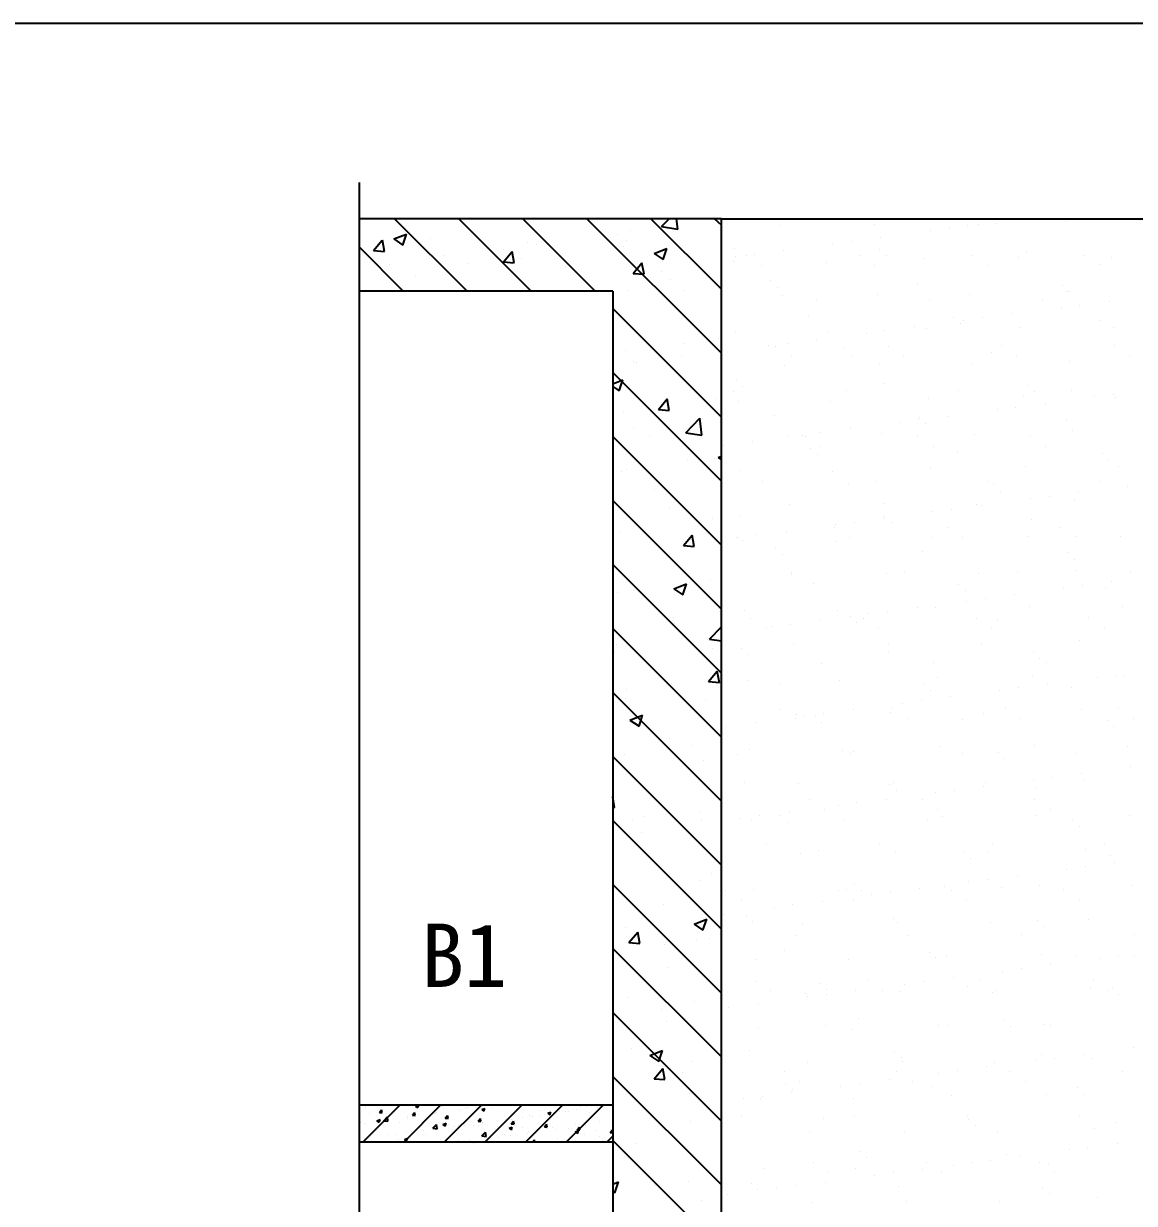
# Model space of a CAD drawing. Header units: metres. Extents: x 0 to 297, y 0 to 210.
# Drawn here: x 117.1 to 178.5, y 144.8 to 210 of the extents above; entities that cross this region are included whole.
import ezdxf

# ---------------------------------------------------------------- set-up
doc = ezdxf.new("R2010")
doc.units = ezdxf.units.M
doc.layers.add(' ', color=7, linetype='Continuous')

msp = doc.modelspace()

# ---------------------------------------------------------------- linework, layer by layer
at = {"layer": ' '}
for p, q in [((135.66, 122.94), (135.66, 201.22)), ((155.66, 199.22), (135.66, 199.22)), ((141.61, 195.22), (137.61, 199.22)), ((145.15, 195.22), (141.15, 199.22)), ((148.69, 195.22), (144.69, 199.22)), ((155.66, 191.79), (148.22, 199.22)), ((155.66, 195.32), (151.76, 199.22)), ((152.36, 198.78), (152.78, 199.22)), ((153.25, 198.65), (153.19, 199.22)), ((155.66, 198.86), (155.29, 199.22)), ((155.66, 57.22), (155.66, 199.22)), ((155.66, 199.22), (245.66, 199.22)), ((164.14, 198.89), (164.14, 198.89)), ((169.26, 198.87), (169.26, 198.87)), ((169.87, 198.89), (169.87, 198.89)), ((170.79, 198.95), (170.79, 198.95)), ((174.66, 199.06), (174.66, 199.06)), ((137.57, 198.1), (138.27, 198.37)), ((138.07, 197.76), (138.27, 198.37)), ((149.91, 198.34), (149.91, 198.34)), ((150.63, 198.57), (150.63, 198.57)), ((152.36, 198.78), (153.25, 198.65)), ((158.91, 198.82), (158.91, 198.82)), ((164.48, 198.18), (164.48, 198.18)), ((167.2, 198.54), (167.2, 198.54)), ((168.24, 198.68), (168.24, 198.68)), ((138.08, 195.22), (135.66, 197.65)), ((136.44, 197.46), (136.92, 198.03)), ((137.04, 197.41), (136.93, 198.03)), ((137.57, 198.1), (138.07, 197.76)), ((139.59, 198.11), (139.59, 198.11)), ((144.93, 197.89), (144.93, 197.89)), ((145.44, 197.82), (145.44, 197.82)), ((146.12, 197.85), (146.12, 197.85)), ((150.27, 197.66), (150.27, 197.66)), ((150.43, 198.04), (150.43, 198.04)), ((151.94, 197.3), (152.64, 197.57)), ((152.44, 196.96), (152.64, 197.57)), ((156.4, 197.6), (156.4, 197.6)), ((161.82, 197.83), (161.82, 197.83)), ((162.86, 197.97), (162.86, 197.97)), ((164.41, 197.53), (164.41, 197.53)), ((136.37, 197), (136.37, 197)), ((136.44, 197.46), (137.04, 197.41)), ((140.39, 197.18), (140.39, 197.18)), ((143.61, 197.52), (143.61, 197.52)), ((143.62, 196.83), (144.1, 197.41)), ((144.21, 196.78), (144.1, 197.4)), ((144.6, 197.04), (144.6, 197.04)), ((151.94, 197.3), (152.44, 196.96)), ((155.61, 197.44), (155.61, 197.44)), ((156.43, 197.12), (156.43, 197.12)), ((157.06, 197.18), (157.06, 197.18)), ((157.47, 197.26), (157.47, 197.26)), ((159.1, 197.48), (159.1, 197.48)), ((163.28, 197.19), (163.28, 197.19)), ((164.77, 197.19), (164.77, 197.19)), ((166.85, 197.02), (166.85, 197.02)), ((169.51, 197.2), (169.51, 197.2)), ((172.08, 197.08), (172.08, 197.08)), ((172.53, 197.35), (172.53, 197.35)), ((175.74, 197.21), (175.74, 197.21)), ((177.2, 197.06), (177.2, 197.06)), ((137.3, 196.69), (137.3, 196.69)), ((141.7, 196.77), (141.7, 196.77)), ((143.62, 196.83), (144.21, 196.78)), ((147.04, 196.55), (147.04, 196.55)), ((150.79, 196.2), (151.27, 196.78)), ((151.39, 196.15), (151.27, 196.78)), ((152.38, 196.32), (152.38, 196.32)), ((156.33, 196.85), (156.33, 196.85)), ((157.9, 196.64), (157.9, 196.64)), ((161.45, 196.82), (161.45, 196.82)), ((164.13, 196.65), (164.13, 196.65)), ((170.36, 196.66), (170.36, 196.66)), ((176.58, 196.67), (176.58, 196.67)), ((138.77, 196.04), (138.77, 196.04)), ((150.79, 196.2), (151.39, 196.15)), ((152.83, 195.85), (152.83, 195.85)), ((155.64, 195.94), (155.64, 195.94)), ((158.39, 195.78), (158.39, 195.78)), ((166.51, 195.6), (166.51, 195.6)), ((149.66, 195.22), (135.66, 195.22)), ((149.66, 195.22), (149.66, 57.22)), ((150.51, 195.24), (150.51, 195.24)), ((153.59, 195.23), (153.59, 195.23)), ((158.76, 195.44), (158.76, 195.44)), ((159.03, 194.97), (159.03, 194.97)), ((164.27, 195.04), (164.27, 195.04)), ((169.39, 195.01), (169.39, 195.01)), ((174.52, 195.53), (174.52, 195.53)), ((174.79, 195.21), (174.79, 195.21)), ((174.89, 195.19), (174.89, 195.19)), ((160.94, 194.7), (160.94, 194.7)), ((167.16, 194.72), (167.16, 194.72)), ((173.39, 194.73), (173.39, 194.73)), ((174.43, 194.32), (174.43, 194.32)), ((175.47, 194.45), (175.47, 194.45)), ((177.09, 194.67), (177.09, 194.67)), ((155.66, 188.25), (149.66, 194.25)), ((160.5, 193.84), (160.5, 193.84)), ((168.5, 193.78), (168.5, 193.78)), ((170.08, 193.74), (170.08, 193.74)), ((171.71, 193.96), (171.71, 193.96)), ((156.46, 192.99), (156.46, 192.99)), ((161.57, 192.97), (161.57, 192.97)), ((164.7, 193.03), (164.7, 193.03)), ((166.33, 193.25), (166.33, 193.25)), ((166.97, 193.16), (166.97, 193.16)), ((168.87, 193.44), (168.87, 193.44)), ((169.04, 193.61), (169.04, 193.61)), ((172.21, 193.23), (172.21, 193.23)), ((176.63, 193.6), (176.63, 193.6)), ((177.33, 193.2), (177.33, 193.2)), ((153.62, 192.35), (153.62, 192.35)), ((155.52, 192.61), (155.52, 192.61)), ((159.32, 192.33), (159.32, 192.33)), ((160.94, 192.54), (160.94, 192.54)), ((163.66, 192.9), (163.66, 192.9)), ((150.39, 191.91), (150.39, 191.91)), ((158.28, 192.19), (158.28, 192.19)), ((158.67, 192.17), (158.67, 192.17)), ((162.49, 192.02), (162.49, 192.02)), ((162.86, 191.68), (162.86, 191.68)), ((164.9, 192.18), (164.9, 192.18)), ((170.61, 191.84), (170.61, 191.84)), ((171.13, 192.19), (171.13, 192.19)), ((177.36, 192.2), (177.36, 192.2)), ((178.2, 191.66), (178.2, 191.66)), ((150.81, 191.35), (150.81, 191.35)), ((150.96, 191.29), (150.96, 191.29)), ((153.46, 191.62), (153.46, 191.62)), ((159.16, 191.12), (159.16, 191.12)), ((159.51, 191.63), (159.51, 191.63)), ((164.4, 191.18), (164.4, 191.18)), ((165.74, 191.64), (165.74, 191.64)), ((169.51, 191.16), (169.51, 191.16)), ((171.97, 191.65), (171.97, 191.65)), ((174.91, 191.35), (174.91, 191.35)), ((155.66, 184.72), (149.66, 190.72)), ((149.66, 190.1), (150.21, 190.32)), ((149.66, 189.95), (150.01, 189.71)), ((150.01, 189.71), (150.21, 190.32)), ((156.48, 190.26), (156.48, 190.26)), ((156.85, 189.93), (156.85, 189.93)), ((164.6, 190.09), (164.6, 190.09)), ((168.78, 189.71), (168.78, 189.71)), ((172.6, 190.02), (172.6, 190.02)), ((175.01, 189.72), (175.01, 189.72)), ((152.18, 188.68), (152.66, 189.26)), ((152.77, 188.63), (152.66, 189.26)), ((155.4, 189.28), (155.4, 189.28)), ((156.32, 189.68), (156.32, 189.68)), ((156.58, 189.14), (156.58, 189.14)), ((161.7, 189.11), (161.7, 189.11)), ((162.55, 189.7), (162.55, 189.7)), ((167.1, 189.31), (167.1, 189.31)), ((172.34, 189.38), (172.34, 189.38)), ((172.97, 189.68), (172.97, 189.68)), ((176.27, 189.38), (176.27, 189.38)), ((177.31, 189.52), (177.31, 189.52)), ((177.45, 189.35), (177.45, 189.35)), ((150.27, 188.58), (150.27, 188.58)), ((152.18, 188.68), (152.77, 188.63)), ((170.89, 188.67), (170.89, 188.67)), ((171.93, 188.81), (171.93, 188.81)), ((173.55, 189.02), (173.55, 189.02)), ((153.69, 187.39), (154.47, 188.2)), ((154.58, 187.25), (154.47, 188.2)), ((154.62, 188.17), (154.62, 188.17)), ((158.59, 188.33), (158.59, 188.33)), ((165.5, 187.96), (165.5, 187.96)), ((166.55, 188.1), (166.55, 188.1)), ((166.59, 188.26), (166.59, 188.26)), ((166.96, 187.93), (166.96, 187.93)), ((168.17, 188.31), (168.17, 188.31)), ((174.71, 188.09), (174.71, 188.09)), ((155.66, 181.18), (149.66, 187.18)), ((150.83, 187.67), (150.83, 187.67)), ((151.67, 187.24), (151.67, 187.24)), ((153.69, 187.39), (154.58, 187.25)), ((159.29, 187.26), (159.29, 187.26)), ((160.12, 187.25), (160.12, 187.25)), ((160.29, 187.16), (160.29, 187.16)), ((161.16, 187.39), (161.16, 187.39)), ((162.79, 187.6), (162.79, 187.6)), ((164.52, 187.33), (164.52, 187.33)), ((166.51, 187.17), (166.51, 187.17)), ((169.64, 187.31), (169.64, 187.31)), ((172.74, 187.18), (172.74, 187.18)), ((175.04, 187.5), (175.04, 187.5)), ((155.78, 186.68), (155.78, 186.68)), ((157.4, 186.9), (157.4, 186.9)), ((160.58, 186.51), (160.58, 186.51)), ((161.13, 186.62), (161.13, 186.62)), ((167.36, 186.63), (167.36, 186.63)), ((173.59, 186.64), (173.59, 186.64)), ((153.78, 185.9), (153.78, 185.9)), ((155.28, 185.95), (155.28, 185.95)), ((155.48, 186.02), (155.66, 186.09)), ((155.48, 186.02), (155.66, 185.9)), ((160.95, 186.17), (160.95, 186.17)), ((168.7, 186.33), (168.7, 186.33)), ((176.7, 186.26), (176.7, 186.26)), ((177.07, 185.93), (177.07, 185.93)), ((150.14, 185.25), (150.14, 185.25)), ((150.4, 185.38), (150.4, 185.38)), ((156.71, 185.29), (156.71, 185.29)), ((161.82, 185.26), (161.82, 185.26)), ((167.23, 185.46), (167.23, 185.46)), ((172.46, 185.52), (172.46, 185.52)), ((177.58, 185.5), (177.58, 185.5)), ((157.94, 184.68), (157.94, 184.68)), ((162.69, 184.58), (162.69, 184.58)), ((164.17, 184.69), (164.17, 184.69)), ((170.39, 184.7), (170.39, 184.7)), ((170.69, 184.51), (170.69, 184.51)), ((176.62, 184.71), (176.62, 184.71)), ((151.99, 184.23), (151.99, 184.23)), ((171.06, 184.17), (171.06, 184.17)), ((173.77, 183.87), (173.77, 183.87)), ((175.4, 184.09), (175.4, 184.09)), ((178.12, 184.44), (178.12, 184.44)), ((155.66, 177.65), (149.66, 183.65)), ((152.8, 183.19), (152.8, 183.19)), ((159.41, 183.41), (159.41, 183.41)), ((164.65, 183.48), (164.65, 183.48)), ((169.76, 183.45), (169.76, 183.45)), ((170.02, 183.38), (170.02, 183.38)), ((172.73, 183.74), (172.73, 183.74)), ((175.17, 183.65), (175.17, 183.65)), ((155.16, 182.63), (155.16, 182.63)), ((156.68, 182.82), (156.68, 182.82)), ((164.63, 182.67), (164.63, 182.67)), ((164.68, 182.75), (164.68, 182.75)), ((167.35, 183.03), (167.35, 183.03)), ((168.39, 183.16), (168.39, 183.16)), ((172.8, 182.58), (172.8, 182.58)), ((149.68, 182.16), (149.68, 182.16)), ((150.02, 181.92), (150.02, 181.92)), ((155.02, 181.94), (155.02, 181.94)), ((155.67, 182.14), (155.67, 182.14)), ((159.25, 181.96), (159.25, 181.96)), ((161.9, 182.15), (161.9, 182.15)), ((161.96, 182.32), (161.96, 182.32)), ((163.01, 182.45), (163.01, 182.45)), ((165.05, 182.41), (165.05, 182.41)), ((168.13, 182.16), (168.13, 182.16)), ((174.36, 182.17), (174.36, 182.17)), ((153.56, 181.16), (154.05, 181.73)), ((154.16, 181.11), (154.05, 181.73)), ((156.52, 181.6), (156.52, 181.6)), ((156.58, 181.61), (156.58, 181.61)), ((156.83, 181.43), (156.83, 181.43)), ((157.62, 181.75), (157.62, 181.75)), ((161.95, 181.41), (161.95, 181.41)), ((162.74, 181.61), (162.74, 181.61)), ((167.35, 181.6), (167.35, 181.6)), ((168.97, 181.63), (168.97, 181.63)), ((172.59, 181.67), (172.59, 181.67)), ((175.2, 181.64), (175.2, 181.64)), ((177.7, 181.64), (177.7, 181.64)), ((153.56, 181.16), (154.16, 181.11)), ((158.67, 181), (158.67, 181)), ((159.04, 180.66), (159.04, 180.66)), ((166.79, 180.82), (166.79, 180.82)), ((174.79, 180.75), (174.79, 180.75)), ((155.66, 174.11), (149.66, 180.11)), ((175.16, 180.41), (175.16, 180.41)), ((155.04, 179.3), (155.04, 179.3)), ((159.54, 179.56), (159.54, 179.56)), ((159.55, 179.67), (159.55, 179.67)), ((164.77, 179.62), (164.77, 179.62)), ((165.78, 179.68), (165.78, 179.68)), ((169.89, 179.6), (169.89, 179.6)), ((172.01, 179.69), (172.01, 179.69)), ((175.29, 179.79), (175.29, 179.79)), ((178.24, 179.7), (178.24, 179.7)), ((150.78, 178.69), (150.78, 178.69)), ((153.04, 178.77), (153.74, 179.04)), ((153.04, 178.77), (153.54, 178.43)), ((153.54, 178.43), (153.74, 179.04)), ((160.77, 179.06), (160.77, 179.06)), ((168.78, 179), (168.78, 179)), ((169.15, 178.66), (169.15, 178.66)), ((174.58, 178.8), (174.58, 178.8)), ((175.62, 178.94), (175.62, 178.94)), ((176.9, 178.82), (176.9, 178.82)), ((177.24, 179.15), (177.24, 179.15)), ((149.9, 178.59), (149.9, 178.59)), ((169.19, 178.09), (169.19, 178.09)), ((170.23, 178.23), (170.23, 178.23)), ((171.86, 178.44), (171.86, 178.44)), ((155.55, 177.5), (155.55, 177.5)), ((156.96, 177.58), (156.96, 177.58)), ((162.08, 177.55), (162.08, 177.55)), ((163.81, 177.38), (163.81, 177.38)), ((164.85, 177.52), (164.85, 177.52)), ((166.48, 177.73), (166.48, 177.73)), ((167.48, 177.75), (167.48, 177.75)), ((172.71, 177.81), (172.71, 177.81)), ((177.83, 177.79), (177.83, 177.79)), ((153.04, 177.17), (153.04, 177.17)), ((153.07, 176.83), (153.07, 176.83)), ((157.29, 177.13), (157.29, 177.13)), ((158.43, 176.67), (158.43, 176.67)), ((159.47, 176.81), (159.47, 176.81)), ((161.09, 177.02), (161.09, 177.02)), ((162.77, 177.24), (162.77, 177.24)), ((163.13, 176.9), (163.13, 176.9)), ((163.52, 177.14), (163.52, 177.14)), ((169.74, 177.15), (169.74, 177.15)), ((170.89, 177.06), (170.89, 177.06)), ((175.97, 177.17), (175.97, 177.17)), ((155.66, 170.57), (149.66, 176.57)), ((155.01, 175.99), (155.66, 176.66)), ((155.71, 176.32), (155.71, 176.32)), ((158.13, 176.59), (158.13, 176.59)), ((164.36, 176.61), (164.36, 176.61)), ((170.59, 176.62), (170.59, 176.62)), ((176.82, 176.63), (176.82, 176.63)), ((149.84, 175.71), (149.84, 175.71)), ((154.91, 175.97), (154.91, 175.97)), ((155.01, 175.99), (155.66, 175.89)), ((155.18, 175.48), (155.18, 175.48)), ((156.75, 175.49), (156.75, 175.49)), ((159.66, 175.7), (159.66, 175.7)), ((164.9, 175.77), (164.9, 175.77)), ((170.02, 175.74), (170.02, 175.74)), ((175.42, 175.94), (175.42, 175.94)), ((149.78, 175.26), (149.78, 175.26)), ((157.12, 175.15), (157.12, 175.15)), ((164.87, 175.31), (164.87, 175.31)), ((172.88, 175.24), (172.88, 175.24)), ((173.25, 174.9), (173.25, 174.9)), ((154.95, 173.64), (155.43, 174.21)), ((155.55, 173.58), (155.43, 174.21)), ((161.17, 174.66), (161.17, 174.66)), ((167.4, 174.67), (167.4, 174.67)), ((173.62, 174.68), (173.62, 174.68)), ((152.92, 173.56), (152.92, 173.56)), ((154.95, 173.64), (155.55, 173.59)), ((157.09, 173.72), (157.09, 173.72)), ((158.86, 173.55), (158.86, 173.55)), ((162.2, 173.7), (162.2, 173.7)), ((166.86, 173.48), (166.86, 173.48)), ((167.6, 173.89), (167.6, 173.89)), ((172.84, 173.96), (172.84, 173.96)), ((173.7, 173.51), (173.7, 173.51)), ((176.42, 173.86), (176.42, 173.86)), ((177.46, 174), (177.46, 174)), ((177.96, 173.94), (177.96, 173.94)), ((155.66, 167.04), (149.66, 173.04)), ((150.41, 173.23), (150.41, 173.23)), ((167.23, 173.15), (167.23, 173.15)), ((168.32, 172.8), (168.32, 172.8)), ((171.04, 173.16), (171.04, 173.16)), ((172.08, 173.29), (172.08, 173.29)), ((174.99, 173.31), (174.99, 173.31)), ((150.37, 172.72), (150.37, 172.72)), ((154.79, 172.64), (154.79, 172.64)), ((158.9, 172.12), (158.9, 172.12)), ((165.13, 172.14), (165.13, 172.14)), ((165.65, 172.45), (165.65, 172.45)), ((166.69, 172.58), (166.69, 172.58)), ((171.36, 172.15), (171.36, 172.15)), ((177.59, 172.16), (177.59, 172.16)), ((149.66, 171.94), (149.66, 171.94)), ((150.61, 171.52), (151.31, 171.79)), ((150.61, 171.52), (151.11, 171.18)), ((151.08, 171.74), (151.08, 171.74)), ((151.11, 171.18), (151.31, 171.79)), ((159.75, 171.59), (159.75, 171.59)), ((159.79, 171.85), (159.79, 171.85)), ((160.27, 171.74), (160.27, 171.74)), ((160.85, 171.73), (160.85, 171.73)), ((161.31, 171.87), (161.31, 171.87)), ((162.94, 172.09), (162.94, 172.09)), ((165.03, 171.92), (165.03, 171.92)), ((165.98, 171.6), (165.98, 171.6)), ((168.97, 171.55), (168.97, 171.55)), ((170.14, 171.89), (170.14, 171.89)), ((172.2, 171.61), (172.2, 171.61)), ((175.54, 172.09), (175.54, 172.09)), ((176.98, 171.48), (176.98, 171.48)), ((178.43, 171.62), (178.43, 171.62)), ((155.93, 171.17), (155.93, 171.17)), ((157.55, 171.38), (157.55, 171.38)), ((161.22, 171.39), (161.22, 171.39)), ((177.35, 171.15), (177.35, 171.15)), ((152.77, 170.52), (152.77, 170.52)), ((155.66, 163.5), (149.66, 169.5)), ((150.29, 169.61), (150.29, 169.61)), ((154.07, 170.11), (154.07, 170.11)), ((156.55, 169.64), (156.55, 169.64)), ((157.21, 169.87), (157.21, 169.87)), ((162.33, 169.85), (162.33, 169.85)), ((162.78, 169.65), (162.78, 169.65)), ((162.96, 169.8), (162.96, 169.8)), ((167.73, 170.04), (167.73, 170.04)), ((169.01, 169.66), (169.01, 169.66)), ((170.96, 169.73), (170.96, 169.73)), ((172.97, 170.11), (172.97, 170.11)), ((175.24, 169.67), (175.24, 169.67)), ((178.08, 170.08), (178.08, 170.08)), ((154.67, 169.31), (154.67, 169.31)), ((171.33, 169.39), (171.33, 169.39)), ((178.26, 168.93), (178.26, 168.93)), ((172.88, 168.22), (172.88, 168.22)), ((173.92, 168.36), (173.92, 168.36)), ((175.55, 168.57), (175.55, 168.57)), ((175.67, 168.23), (175.67, 168.23)), ((156.95, 168.04), (156.95, 168.04)), ((159.92, 168), (159.92, 168)), ((164.95, 167.97), (164.95, 167.97)), ((165.15, 168.06), (165.15, 168.06)), ((165.32, 167.63), (165.32, 167.63)), ((168.54, 167.65), (168.54, 167.65)), ((170.16, 167.86), (170.16, 167.86)), ((170.27, 168.04), (170.27, 168.04)), ((173.07, 167.8), (173.07, 167.8)), ((149.76, 166.69), (149.66, 167.28)), ((160.52, 167.12), (160.52, 167.12)), ((163.15, 166.94), (163.15, 166.94)), ((164.78, 167.15), (164.78, 167.15)), ((166.75, 167.13), (166.75, 167.13)), ((167.5, 167.51), (167.5, 167.51)), ((172.98, 167.14), (172.98, 167.14)), ((149.66, 166.7), (149.76, 166.69)), ((154.48, 166.41), (154.48, 166.41)), ((159.4, 166.44), (159.4, 166.44)), ((161.36, 166.58), (161.36, 166.58)), ((162.11, 166.8), (162.11, 166.8)), ((167.59, 166.59), (167.59, 166.59)), ((173.09, 166.25), (173.09, 166.25)), ((173.82, 166.6), (173.82, 166.6)), ((155.66, 159.97), (149.66, 165.97)), ((150.75, 166.02), (150.75, 166.02)), ((151.44, 166.17), (151.44, 166.17)), ((154.55, 165.98), (154.55, 165.98)), ((156.73, 166.09), (156.73, 166.09)), ((157.34, 166.02), (157.34, 166.02)), ((157.77, 166.23), (157.77, 166.23)), ((158.94, 166.22), (158.94, 166.22)), ((159.31, 165.88), (159.31, 165.88)), ((162.45, 165.99), (162.45, 165.99)), ((167.06, 166.04), (167.06, 166.04)), ((167.86, 166.19), (167.86, 166.19)), ((175.06, 165.97), (175.06, 165.97)), ((175.43, 165.63), (175.43, 165.63)), ((178.21, 166.23), (178.21, 166.23)), ((151.25, 165.29), (151.25, 165.29)), ((158.17, 164.63), (158.17, 164.63)), ((161.05, 164.29), (161.05, 164.29)), ((164.4, 164.64), (164.4, 164.64)), ((170.63, 164.66), (170.63, 164.66)), ((175.8, 164.38), (175.8, 164.38)), ((176.85, 164.67), (176.85, 164.67)), ((160.04, 164.14), (160.04, 164.14)), ((165.28, 164.21), (165.28, 164.21)), ((169.05, 164.22), (169.05, 164.22)), ((169.42, 163.88), (169.42, 163.88)), ((170.39, 164.18), (170.39, 164.18)), ((177.17, 164.04), (177.17, 164.04)), ((177.39, 163.64), (177.39, 163.64)), ((155.13, 163.05), (155.13, 163.05)), ((174.72, 163.28), (174.72, 163.28)), ((175.77, 163.42), (175.77, 163.42)), ((155.66, 156.43), (149.66, 162.43)), ((154.43, 162.65), (154.43, 162.65)), ((163.04, 162.46), (163.04, 162.46)), ((167.98, 162.33), (167.98, 162.33)), ((169.34, 162.58), (169.34, 162.58)), ((170.38, 162.71), (170.38, 162.71)), ((172.01, 162.93), (172.01, 162.93)), ((173.22, 162.4), (173.22, 162.4)), ((178.33, 162.38), (178.33, 162.38)), ((155.91, 162.1), (155.91, 162.1)), ((157.46, 162.16), (157.46, 162.16)), ((162.13, 162.11), (162.13, 162.11)), ((162.58, 162.14), (162.58, 162.14)), ((163.41, 162.12), (163.41, 162.12)), ((163.96, 161.87), (163.96, 161.87)), ((165, 162), (165, 162)), ((166.62, 162.22), (166.62, 162.22)), ((168.36, 162.12), (168.36, 162.12)), ((171.16, 162.28), (171.16, 162.28)), ((174.59, 162.13), (174.59, 162.13)), ((152.49, 161.32), (152.49, 161.32)), ((156.75, 161.56), (156.75, 161.56)), ((158.57, 161.16), (158.57, 161.16)), ((159.61, 161.3), (159.61, 161.3)), ((161.24, 161.51), (161.24, 161.51)), ((162.98, 161.57), (162.98, 161.57)), ((169.21, 161.58), (169.21, 161.58)), ((175.43, 161.59), (175.43, 161.59)), ((154.15, 160.24), (154.85, 160.51)), ((154.64, 159.9), (154.85, 160.51)), ((155.86, 160.8), (155.86, 160.8)), ((157.03, 160.71), (157.03, 160.71)), ((157.4, 160.37), (157.4, 160.37)), ((165.15, 160.53), (165.15, 160.53)), ((173.15, 160.46), (173.15, 160.46)), ((175.92, 160.52), (175.92, 160.52)), ((150.34, 160.06), (150.34, 160.06)), ((150.55, 159.22), (151.04, 159.8)), ((151.15, 159.17), (151.04, 159.8)), ((154.15, 160.24), (154.64, 159.9)), ((160.17, 160.29), (160.17, 160.29)), ((165.4, 160.35), (165.4, 160.35)), ((170.52, 160.33), (170.52, 160.33)), ((173.52, 160.12), (173.52, 160.12)), ((150.55, 159.22), (151.15, 159.17)), ((152.5, 159.11), (152.5, 159.11)), ((154.31, 159.32), (154.31, 159.32)), ((155, 159.44), (155, 159.44)), ((159.79, 159.62), (159.79, 159.62)), ((166.01, 159.64), (166.01, 159.64)), ((172.24, 159.65), (172.24, 159.65)), ((178.47, 159.66), (178.47, 159.66)), ((155.66, 152.9), (149.66, 158.9)), ((159.14, 158.77), (159.14, 158.77)), ((167.14, 158.7), (167.14, 158.7)), ((168.11, 158.48), (168.11, 158.48)), ((173.34, 158.55), (173.34, 158.55)), ((175.26, 158.53), (175.26, 158.53)), ((177.61, 158.49), (177.61, 158.49)), ((178.46, 158.52), (178.46, 158.52)), ((152.74, 157.86), (152.74, 157.86)), ((157.59, 158.31), (157.59, 158.31)), ((162.71, 158.29), (162.71, 158.29)), ((167.51, 158.37), (167.51, 158.37)), ((172.23, 157.78), (172.23, 157.78)), ((173.85, 157.99), (173.85, 157.99)), ((176.57, 158.35), (176.57, 158.35)), ((168.47, 157.28), (168.47, 157.28)), ((169.98, 157.11), (169.98, 157.11)), ((171.18, 157.64), (171.18, 157.64)), ((176.21, 157.12), (176.21, 157.12)), ((157.52, 157.09), (157.52, 157.09)), ((158.36, 156.55), (158.36, 156.55)), ((161.13, 156.95), (161.13, 156.95)), ((161.49, 156.61), (161.49, 156.61)), ((163.08, 156.57), (163.08, 156.57)), ((163.75, 157.1), (163.75, 157.1)), ((164.59, 156.56), (164.59, 156.56)), ((165.53, 156.5), (165.53, 156.5)), ((165.8, 156.93), (165.8, 156.93)), ((166.84, 157.07), (166.84, 157.07)), ((169.25, 156.77), (169.25, 156.77)), ((170.65, 156.48), (170.65, 156.48)), ((170.82, 156.57), (170.82, 156.57)), ((176.05, 156.67), (176.05, 156.67)), ((177.05, 156.58), (177.05, 156.58)), ((177.25, 156.7), (177.25, 156.7)), ((150.54, 156.21), (150.54, 156.21)), ((154.18, 155.99), (154.18, 155.99)), ((157.7, 155.86), (157.7, 155.86)), ((160.29, 156.43), (160.29, 156.43)), ((160.42, 156.22), (160.42, 156.22)), ((161.46, 156.36), (161.46, 156.36)), ((177.62, 156.37), (177.62, 156.37)), ((155.66, 149.36), (149.66, 155.36)), ((149.87, 155.17), (149.87, 155.17)), ((152.37, 155.5), (152.37, 155.5)), ((156.08, 155.65), (156.08, 155.65)), ((152.65, 154.87), (152.65, 154.87)), ((161.4, 154.62), (161.4, 154.62)), ((163.23, 155.02), (163.23, 155.02)), ((167.63, 154.63), (167.63, 154.63)), ((168.23, 154.63), (168.23, 154.63)), ((171.24, 154.95), (171.24, 154.95)), ((171.61, 154.61), (171.61, 154.61)), ((173.47, 154.69), (173.47, 154.69)), ((173.86, 154.64), (173.86, 154.64)), ((157.72, 154.46), (157.72, 154.46)), ((162.83, 154.43), (162.83, 154.43)), ((150.72, 153.36), (150.72, 153.36)), ((151.71, 152.99), (152.41, 153.26)), ((152.21, 152.65), (152.41, 153.26)), ((157.22, 153.26), (157.22, 153.26)), ((178.41, 153.41), (178.41, 153.41)), ((151.71, 152.99), (152.21, 152.65)), ((154.06, 152.67), (154.06, 152.67)), ((160.42, 152.58), (160.42, 152.58)), ((165.23, 153.19), (165.23, 153.19)), ((165.59, 152.86), (165.59, 152.86)), ((165.66, 152.65), (165.66, 152.65)), ((170.77, 152.62), (170.77, 152.62)), ((173.03, 152.7), (173.03, 152.7)), ((173.35, 153.02), (173.35, 153.02)), ((174.07, 152.84), (174.07, 152.84)), ((175.7, 153.06), (175.7, 153.06)), ((176.17, 152.82), (176.17, 152.82)), ((151.94, 151.7), (152.42, 152.27)), ((152.54, 151.65), (152.42, 152.27)), ((153.53, 152.05), (153.53, 152.05)), ((159.14, 152.08), (159.14, 152.08)), ((165.36, 152.09), (165.36, 152.09)), ((167.65, 152), (167.65, 152)), ((168.69, 152.13), (168.69, 152.13)), ((170.31, 152.35), (170.31, 152.35)), ((171.59, 152.1), (171.59, 152.1)), ((177.82, 152.11), (177.82, 152.11)), ((155.66, 145.83), (149.66, 151.83)), ((149.74, 151.55), (149.74, 151.55)), ((151.94, 151.7), (152.54, 151.65)), ((159.21, 151.44), (159.21, 151.44)), ((159.98, 151.54), (159.98, 151.54)), ((162.26, 151.29), (162.26, 151.29)), ((163.3, 151.42), (163.3, 151.42)), ((164.93, 151.64), (164.93, 151.64)), ((166.21, 151.55), (166.21, 151.55)), ((167.33, 151.26), (167.33, 151.26)), ((172.44, 151.56), (172.44, 151.56)), ((153.89, 150.91), (153.89, 150.91)), ((157.84, 150.6), (157.84, 150.6)), ((157.92, 150.72), (157.92, 150.72)), ((159.55, 150.93), (159.55, 150.93)), ((159.58, 151.1), (159.58, 151.1)), ((168.36, 150.77), (168.36, 150.77)), ((173.6, 150.84), (173.6, 150.84)), ((175.34, 151.19), (175.34, 151.19)), ((175.71, 150.85), (175.71, 150.85)), ((149.66, 150.24), (135.66, 150.24)), ((156.88, 150.58), (156.88, 150.58)), ((162.96, 150.58), (162.96, 150.58)), ((153.94, 149.34), (153.94, 149.34)), ((156.79, 149.6), (156.79, 149.6)), ((161.32, 149.51), (161.32, 149.51)), ((163.02, 149.61), (163.02, 149.61)), ((169.24, 149.62), (169.24, 149.62)), ((169.32, 149.44), (169.32, 149.44)), ((175.47, 149.63), (175.47, 149.63)), ((160.55, 148.73), (160.55, 148.73)), ((165.78, 148.79), (165.78, 148.79)), ((169.69, 149.1), (169.69, 149.1)), ((170.9, 148.77), (170.9, 148.77)), ((176.3, 148.96), (176.3, 148.96)), ((177.45, 149.26), (177.45, 149.26)), ((149.66, 148.2), (135.66, 148.2)), ((155.66, 142.29), (149.66, 148.29)), ((150.89, 148.11), (150.89, 148.11)), ((177.54, 148.12), (177.54, 148.12)), ((150.31, 147.39), (150.31, 147.39)), ((163.31, 147.68), (163.31, 147.68)), ((163.68, 147.34), (163.68, 147.34)), ((171.43, 147.5), (171.43, 147.5)), ((172.16, 147.41), (172.16, 147.41)), ((174.87, 147.77), (174.87, 147.77)), ((175.91, 147.91), (175.91, 147.91)), ((157.97, 146.75), (157.97, 146.75)), ((160.75, 147.07), (160.75, 147.07)), ((163.08, 146.72), (163.08, 146.72)), ((166.77, 146.7), (166.77, 146.7)), ((166.98, 147.08), (166.98, 147.08)), ((168.49, 146.92), (168.49, 146.92)), ((169.49, 147.06), (169.49, 147.06)), ((170.53, 147.2), (170.53, 147.2)), ((173.21, 147.09), (173.21, 147.09)), ((173.72, 146.99), (173.72, 146.99)), ((161.59, 146.53), (161.59, 146.53)), ((164.11, 146.35), (164.11, 146.35)), ((165.15, 146.49), (165.15, 146.49)), ((167.82, 146.55), (167.82, 146.55)), ((174.05, 146.56), (174.05, 146.56)), ((149.66, 145.88), (149.98, 146.01)), ((149.66, 145.48), (149.78, 145.4)), ((149.78, 145.4), (149.98, 146.01)), ((151.94, 145.8), (151.94, 145.8)), ((153.82, 146.01), (153.82, 146.01)), ((157.3, 145.93), (157.3, 145.93)), ((157.67, 145.59), (157.67, 145.59)), ((158.72, 145.64), (158.72, 145.64)), ((159.76, 145.78), (159.76, 145.78)), ((161.39, 145.99), (161.39, 145.99)), ((165.42, 145.75), (165.42, 145.75)), ((173.42, 145.68), (173.42, 145.68)), ((152.71, 145.2), (152.71, 145.2)), ((154.58, 144.99), (154.58, 144.99)), ((156.01, 145.29), (156.01, 145.29)), ((160.67, 144.87), (160.67, 144.87)), ((165.91, 144.94), (165.91, 144.94)), ((171.02, 144.92), (171.02, 144.92)), ((173.79, 145.34), (173.79, 145.34)), ((176.43, 145.11), (176.43, 145.11))]:
    msp.add_line(p, q, dxfattribs=at)
for p, q in [((297, 210), (0, 210)), ((135.66, 150.24), (135.66, 150.24)), ((135.77, 150.21), (135.77, 150.21)), ((135.86, 148.2), (137.9, 150.24)), ((135.98, 150.09), (135.98, 150.09)), ((136.77, 149.84), (136.89, 149.98)), ((136.92, 149.83), (136.89, 149.98)), ((137.72, 150.06), (137.72, 150.06)), ((138.11, 148.2), (140.15, 150.24)), ((138.77, 150.19), (138.9, 150.24)), ((138.77, 150.19), (138.89, 150.11)), ((138.89, 150.11), (138.94, 150.24)), ((140.26, 150.19), (140.26, 150.19)), ((140.35, 148.2), (142.4, 150.24)), ((141.18, 149.97), (141.18, 149.97)), ((141.29, 150.01), (141.29, 150.01)), ((141.51, 150.05), (141.51, 150.05)), ((141.62, 150.13), (141.62, 150.13)), ((142.14, 150.13), (142.14, 150.13)), ((142.42, 149.99), (142.59, 150.06)), ((142.42, 149.99), (142.54, 149.9)), ((142.48, 150.15), (142.48, 150.15)), ((142.54, 149.9), (142.59, 150.06)), ((142.6, 148.2), (144.64, 150.24)), ((142.98, 150.07), (142.98, 150.07)), ((144.33, 150.02), (144.33, 150.02)), ((144.84, 148.2), (146.89, 150.24)), ((145.69, 149.96), (145.69, 149.96)), ((147.09, 148.2), (149.13, 150.24)), ((147.64, 150), (147.64, 150)), ((147.86, 150.19), (147.86, 150.19)), ((147.88, 149.98), (147.88, 149.98)), ((148.19, 150.14), (148.19, 150.14)), ((148.84, 150.1), (148.84, 150.1)), ((148.96, 150.19), (148.96, 150.19)), ((149.22, 150.13), (149.22, 150.13)), ((135.74, 149.29), (135.74, 149.29)), ((136.24, 149.8), (136.24, 149.8)), ((136.51, 149.35), (136.51, 149.35)), ((136.63, 149.37), (136.81, 149.44)), ((136.63, 149.37), (136.76, 149.29)), ((136.7, 149.42), (136.7, 149.42)), ((136.76, 149.29), (136.81, 149.44)), ((136.77, 149.84), (136.92, 149.83)), ((137.01, 149.38), (137.21, 149.59)), ((137.01, 149.38), (137.24, 149.35)), ((137.23, 149.35), (137.21, 149.59)), ((137.27, 149.44), (137.27, 149.44)), ((137.87, 149.3), (137.87, 149.3)), ((138.3, 149.63), (138.3, 149.63)), ((138.33, 149.5), (138.33, 149.5)), ((138.58, 149.62), (138.58, 149.62)), ((138.59, 149.68), (138.71, 149.83)), ((138.59, 149.68), (138.74, 149.67)), ((138.74, 149.67), (138.71, 149.83)), ((138.94, 149.71), (138.94, 149.71)), ((139.81, 149.76), (139.81, 149.76)), ((139.86, 149.78), (139.86, 149.78)), ((139.9, 149.84), (139.9, 149.84)), ((140.41, 149.52), (140.53, 149.67)), ((140.41, 149.52), (140.56, 149.51)), ((140.56, 149.51), (140.53, 149.67)), ((142.23, 149.36), (142.35, 149.51)), ((142.23, 149.36), (142.38, 149.35)), ((142.38, 149.35), (142.36, 149.51)), ((142.45, 149.3), (142.45, 149.3)), ((143.74, 149.47), (143.74, 149.47)), ((143.74, 149.38), (143.74, 149.38)), ((144.04, 149.47), (144.04, 149.47)), ((144.05, 149.2), (144.18, 149.35)), ((144.21, 149.19), (144.18, 149.35)), ((144.68, 149.55), (144.68, 149.55)), ((145.05, 149.66), (145.05, 149.66)), ((145.22, 149.63), (145.22, 149.63)), ((145.64, 149.68), (145.64, 149.68)), ((146.07, 149.79), (146.24, 149.85)), ((146.07, 149.79), (146.19, 149.7)), ((146.19, 149.7), (146.24, 149.85)), ((146.36, 149.84), (146.36, 149.84)), ((146.71, 149.88), (146.71, 149.88)), ((147.04, 149.9), (147.04, 149.9)), ((147.24, 149.89), (147.24, 149.89)), ((148.4, 149.85), (148.4, 149.85)), ((148.93, 149.34), (148.93, 149.34)), ((135.95, 149.25), (135.95, 149.25)), ((136.85, 149.25), (136.85, 149.25)), ((138.27, 148.71), (138.27, 148.71)), ((138.55, 148.77), (138.55, 148.77)), ((139.22, 149.24), (139.22, 149.24)), ((139.23, 148.84), (139.23, 148.84)), ((139.72, 148.96), (139.92, 149.17)), ((139.72, 148.96), (139.95, 148.93)), ((139.83, 148.93), (139.83, 148.93)), ((139.95, 148.93), (139.92, 149.17)), ((140.28, 149.17), (140.46, 149.24)), ((140.28, 149.17), (140.41, 149.08)), ((140.41, 149.08), (140.46, 149.24)), ((140.58, 149.18), (140.58, 149.18)), ((140.78, 148.87), (140.78, 148.87)), ((140.84, 149.05), (140.84, 149.05)), ((141.15, 149.12), (141.15, 149.12)), ((141.47, 149.13), (141.47, 149.13)), ((141.94, 149.12), (141.94, 149.12)), ((142.26, 149.12), (142.26, 149.12)), ((142.43, 148.54), (142.63, 148.75)), ((142.44, 149.26), (142.44, 149.26)), ((142.66, 148.51), (142.63, 148.75)), ((143.29, 149.07), (143.29, 149.07)), ((143.93, 148.97), (144.11, 149.03)), ((143.93, 148.97), (144.06, 148.88)), ((144.05, 149.2), (144.21, 149.19)), ((144.06, 148.88), (144.11, 149.03)), ((144.65, 149.01), (144.65, 149.01)), ((144.97, 148.68), (144.97, 148.68)), ((145.02, 148.81), (145.02, 148.81)), ((145.88, 149.04), (146, 149.19)), ((145.88, 149.04), (146.03, 149.03)), ((146.03, 149.03), (146, 149.19)), ((146, 148.95), (146, 148.95)), ((146.33, 148.99), (146.33, 148.99)), ((146.57, 148.89), (146.57, 148.89)), ((147.21, 148.97), (147.21, 148.97)), ((147.36, 148.9), (147.36, 148.9)), ((147.58, 148.76), (147.76, 148.83)), ((147.58, 148.76), (147.71, 148.68)), ((147.61, 149.15), (147.61, 149.15)), ((147.7, 148.88), (147.82, 149.03)), ((147.7, 148.88), (147.85, 148.87)), ((147.71, 148.68), (147.76, 148.83)), ((147.85, 148.87), (147.82, 149.03)), ((148.17, 149.1), (148.17, 149.1)), ((148.71, 148.84), (148.71, 148.84)), ((149.52, 148.72), (149.64, 148.87)), ((149.52, 148.72), (149.66, 148.71)), ((149.56, 148.88), (149.56, 148.88)), ((149.66, 148.8), (149.64, 148.87)), ((135.92, 148.4), (135.92, 148.4)), ((136.03, 148.42), (136.03, 148.42)), ((137.24, 148.59), (137.24, 148.59)), ((137.64, 148.63), (137.64, 148.63)), ((137.82, 148.36), (137.82, 148.36)), ((138.15, 148.35), (138.33, 148.42)), ((138.15, 148.35), (138.27, 148.27)), ((138.27, 148.27), (138.33, 148.42)), ((139.3, 148.61), (139.3, 148.61)), ((141.12, 148.28), (141.12, 148.28)), ((141.77, 148.26), (141.77, 148.26)), ((141.94, 148.2), (141.98, 148.22)), ((141.97, 148.2), (141.98, 148.22)), ((142.42, 148.46), (142.42, 148.46)), ((142.43, 148.54), (142.66, 148.51)), ((143.37, 148.47), (143.37, 148.47)), ((143.7, 148.62), (143.7, 148.62)), ((144.01, 148.55), (144.01, 148.55)), ((145.22, 148.2), (145.34, 148.33)), ((145.35, 148.2), (145.34, 148.33)), ((146.6, 148.37), (146.6, 148.37)), ((147.58, 148.31), (147.58, 148.31)), ((148.08, 148.62), (148.08, 148.62)), ((148.9, 148.5), (148.9, 148.5)), ((149.11, 148.31), (149.11, 148.31)), ((149.33, 148.2), (149.66, 148.52))]:
    msp.add_line(p, q)

# ---------------------------------------------------------------- texts
msp.add_text('B1', height=3.5, dxfattribs=at).set_placement((139.07, 156.77))

doc.saveas('drawing.dxf')
